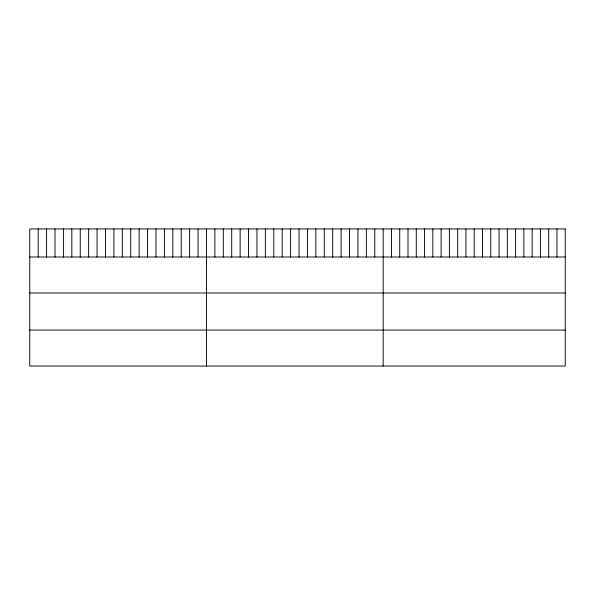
<?xml version="1.0" encoding="UTF-8"?>
<svg xmlns="http://www.w3.org/2000/svg" width="595" height="595" viewBox="0 0 595 595"><rect width="100%" height="100%" fill="white"/><g stroke="black" fill="none" stroke-linecap="round" stroke-linejoin="round"><path stroke-width="0.89" d="M29.75 257.003L565.25 257.003M29.75 292.993L565.25 292.993M29.75 330.069L565.25 330.069M556.972 228.949L556.972 257.003M548.702 228.949L548.702 257.003M540.424 228.949L540.424 257.003M532.146 228.949L532.146 257.003M523.868 228.949L523.868 257.003M515.597 228.949L515.597 257.003M507.319 228.949L507.319 257.003M499.041 228.949L499.041 257.003M490.763 228.949L490.763 257.003M482.493 228.949L482.493 257.003M474.215 228.949L474.215 257.003M465.937 228.949L465.937 257.003M457.667 228.949L457.667 257.003M449.389 228.949L449.389 257.003M441.111 228.949L441.111 257.003M432.833 228.949L432.833 257.003M424.562 228.949L424.562 257.003M416.284 228.949L416.284 257.003M408.006 228.949L408.006 257.003M399.728 228.949L399.728 257.003M391.458 228.949L391.458 257.003M383.18 228.949L383.18 366.051M374.768 228.949L374.768 257.003M366.349 228.949L366.349 257.003M357.937 228.949L357.937 257.003M349.518 228.949L349.518 257.003M341.106 228.949L341.106 257.003M332.687 228.949L332.687 257.003M324.275 228.949L324.275 257.003M315.863 228.949L315.863 257.003M307.444 228.949L307.444 257.003M299.032 228.949L299.032 257.003M290.613 228.949L290.613 257.003M282.201 228.949L282.201 257.003M273.782 228.949L273.782 257.003M265.37 228.949L265.37 257.003M256.958 228.949L256.958 257.003M248.539 228.949L248.539 257.003M240.127 228.949L240.127 257.003M231.708 228.949L231.708 257.003M223.296 228.949L223.296 257.003M214.877 228.949L214.877 257.003M206.465 228.949L206.465 366.051M198.053 228.949L198.053 257.003M189.634 228.949L189.634 257.003M181.222 228.949L181.222 257.003M172.803 228.949L172.803 257.003M164.391 228.949L164.391 257.003M155.972 228.949L155.972 257.003M147.56 228.949L147.56 257.003M139.148 228.949L139.148 257.003M130.729 228.949L130.729 257.003M122.317 228.949L122.317 257.003M113.898 228.949L113.898 257.003M105.486 228.949L105.486 257.003M97.067 228.949L97.067 257.003M88.655 228.949L88.655 257.003M80.243 228.949L80.243 257.003M71.824 228.949L71.824 257.003M63.412 228.949L63.412 257.003M54.993 228.949L54.993 257.003M46.581 228.949L46.581 257.003M38.162 228.949L38.162 257.003M565.25 228.949L29.75 228.949L29.75 366.051L565.25 366.051L565.25 228.949"/></g></svg>
